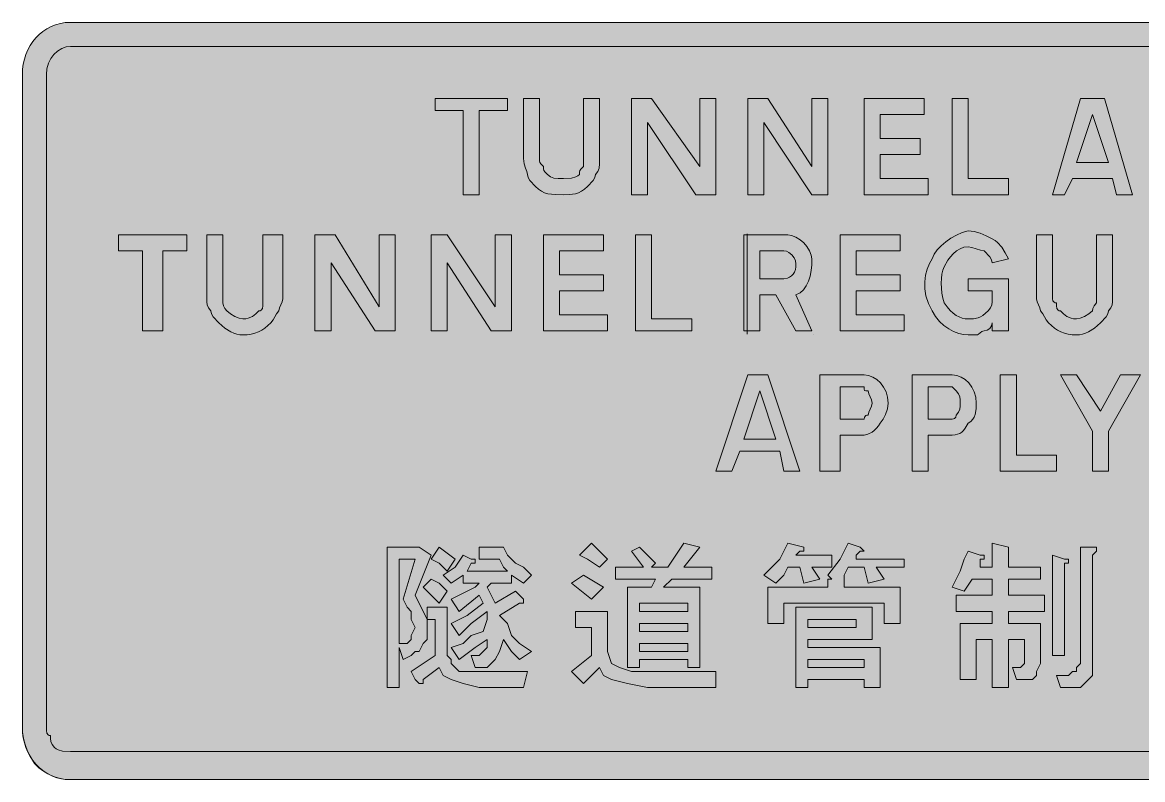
# Model space of a CAD drawing. Header units: metres. Extents: x 12 to 555, y 23 to 250.
# Drawn here: x 12.3 to 347.7, y 22.8 to 249.6 of the extents above; entities that cross this region are included whole.
import ezdxf

# ---------------------------------------------------------------- set-up
doc = ezdxf.new("R2010")
doc.units = ezdxf.units.M
for name, color, linetype, true_color in [('FILL_BLUE_0000FF', 7, 'Continuous', 0x0000ff), ('FILL_WHITE_FFFFFF', 7, 'Continuous', 0xffffff), ('STROKE_BLUE_0000FF', 7, 'Continuous', 0x0000ff), ('STROKE_WHITE_FFFFFF', 7, 'Continuous', 0xffffff)]:
    doc.layers.add(name, color=color, linetype=linetype, true_color=true_color)

msp = doc.modelspace()

# ---------------------------------------------------------------- hatches: boundary and pattern name
at = {"layer": 'FILL_BLUE_0000FF', "true_color": 0x0000ff}
h = msp.add_hatch(color=7, dxfattribs=at)
h.dxf.hatch_style = 1
h.paths.add_polyline_path([(539.07, 242.4), (539.92, 242.35), (540.66, 242.19), (541.92, 241.65), (542.95, 240.88), (543.87, 240), (545.26, 238.39), (545.68, 237.68), (545.97, 237), (546.23, 235.61), (546.27, 234), (546.27, 38.4), (546.27, 36), (546.06, 35.1), (545.52, 34.2), (543.87, 32.4), (543.12, 31.8), (542.35, 31.39), (541.47, 31.2), (539.07, 31.2), (26.67, 31.2), (24.27, 31.35), (22.96, 31.71), (22.37, 32), (21.87, 32.4), (21.18, 33.3), (20.82, 34.2), (20.69, 35.1), (20.67, 36), (20.27, 36.05), (19.98, 36.21), (19.62, 36.75), (19.49, 37.52), (19.47, 38.4), (19.47, 234), (19.63, 235.74), (20.09, 237.34), (20.8, 238.77), (21.72, 240), (22.81, 241.01), (24.03, 241.76), (25.33, 242.24), (26.67, 242.4), (539.07, 242.4)])
at = {"layer": 'FILL_WHITE_FFFFFF', "true_color": 0xffffff}
h = msp.add_hatch(color=7, dxfattribs=at)
h.dxf.hatch_style = 1
h.paths.add_polyline_path([(539.07, 249.6), (540.42, 249.54), (541.77, 249.36), (543.12, 249.03), (544.47, 248.55), (545.82, 247.9), (547.17, 247.07), (548.52, 246.04), (549.87, 244.8), (551.11, 243.79), (552.14, 242.61), (552.97, 241.28), (553.62, 239.85), (554.1, 238.37), (554.43, 236.87), (554.61, 235.4), (554.67, 234), (554.67, 38.4), (554.65, 36.79), (554.52, 35.4), (554.16, 34.01), (553.47, 32.4), (552.57, 31.31), (551.67, 30), (550.77, 28.69), (549.87, 27.6), (548.78, 26.7), (547.47, 25.8), (546.16, 24.9), (545.07, 24), (543.29, 23.31), (541.62, 22.95), (539.07, 22.8), (26.67, 22.8), (25.32, 22.86), (23.97, 23.04), (22.62, 23.37), (21.27, 23.85), (19.92, 24.5), (18.57, 25.33), (17.22, 26.36), (15.87, 27.6), (14.3, 30.3), (13.68, 31.65), (13.17, 33), (12.78, 34.35), (12.5, 35.7), (12.33, 37.05), (12.27, 38.4), (12.27, 234), (12.34, 235.56), (12.54, 237.08), (12.88, 238.56), (13.34, 239.98), (13.92, 241.34), (14.61, 242.63), (15.41, 243.83), (16.32, 244.95), (17.32, 245.97), (18.42, 246.88), (19.61, 247.67), (20.88, 248.34), (22.22, 248.88), (23.64, 249.27), (25.12, 249.52), (26.67, 249.6), (539.07, 249.6)])
h = msp.add_hatch(color=7, dxfattribs=at)
h.dxf.hatch_style = 1
h.paths.add_polyline_path([(157.47, 223.2), (149.07, 223.2), (149.07, 198), (144.27, 198), (144.27, 223.2), (135.87, 223.2), (135.87, 226.8), (157.47, 226.8), (157.47, 223.2)])
h = msp.add_hatch(color=7, dxfattribs=at)
h.dxf.hatch_style = 1
h.paths.add_polyline_path([(167.07, 208.8), (167.09, 208.09), (167.22, 207.6), (167.58, 207.11), (168.27, 206.4), (168.29, 205.69), (168.42, 205.2), (168.78, 204.71), (169.47, 204), (170.39, 203.31), (171.42, 202.95), (172.68, 202.82), (174.27, 202.8), (176.67, 202.95), (177.98, 203.31), (178.57, 203.6), (179.07, 204), (179.09, 204.71), (179.22, 205.2), (179.58, 205.69), (180.27, 206.4), (180.27, 208.8), (180.27, 226.8), (185.07, 226.8), (185.07, 208.8), (185.05, 207.21), (184.92, 205.95), (184.56, 204.92), (183.87, 204), (183.66, 203.1), (183.12, 202.2), (181.47, 200.4), (180.57, 199.61), (179.67, 199.01), (178.77, 198.59), (177.87, 198.3), (176.07, 198.04), (174.27, 198), (171.78, 198.04), (169.62, 198.3), (168.63, 198.59), (167.69, 199.01), (166.77, 199.61), (165.87, 200.4), (164.22, 202.2), (163.68, 203.1), (163.47, 204), (163.28, 204.92), (162.87, 205.95), (162.46, 207.21), (162.27, 208.8), (162.27, 226.8), (167.07, 226.8), (167.07, 208.8)])
h = msp.add_hatch(color=7, dxfattribs=at)
h.dxf.hatch_style = 1
h.paths.add_polyline_path([(199.47, 219.6), (199.47, 198), (194.67, 198), (194.67, 226.8), (200.67, 226.8), (215.07, 206.4), (215.07, 226.8), (219.87, 226.8), (219.87, 198), (213.87, 198), (199.47, 219.6)])
h = msp.add_hatch(color=7, dxfattribs=at)
h.dxf.hatch_style = 1
h.paths.add_polyline_path([(234.27, 219.6), (234.27, 198), (229.47, 198), (229.47, 226.8), (235.47, 226.8), (248.67, 206.4), (248.67, 226.8), (253.47, 226.8), (253.47, 198), (248.67, 198), (234.27, 219.6)])
h = msp.add_hatch(color=7, dxfattribs=at)
h.dxf.hatch_style = 1
h.paths.add_polyline_path([(264.27, 226.8), (282.27, 226.8), (282.27, 222), (269.07, 222), (269.07, 214.8), (281.07, 214.8), (281.07, 210), (269.07, 210), (269.07, 202.8), (283.47, 202.8), (283.47, 198), (264.27, 198), (264.27, 226.8)])
h = msp.add_hatch(color=7, dxfattribs=at)
h.dxf.hatch_style = 1
h.paths.add_polyline_path([(290.67, 226.8), (295.47, 226.8), (295.47, 202.8), (307.47, 202.8), (307.47, 198), (290.67, 198), (290.67, 226.8)])
h = msp.add_hatch(color=7, dxfattribs=at)
h.dxf.hatch_style = 1
h.paths.add_polyline_path([(344.67, 198), (339.87, 198), (338.67, 202.8), (326.67, 202.8), (324.27, 198), (320.67, 198), (329.07, 226.8), (336.27, 226.8), (344.67, 198)])
h.paths.add_polyline_path([(327.87, 207.6), (337.47, 207.6), (332.67, 222), (327.87, 207.6)], flags=16)
h = msp.add_hatch(color=7, dxfattribs=at)
h.dxf.hatch_style = 1
h.paths.add_polyline_path([(61.47, 181.2), (54.27, 181.2), (54.27, 157.2), (48.27, 157.2), (48.27, 181.2), (41.07, 181.2), (41.07, 186), (61.47, 186), (61.47, 181.2)])
h = msp.add_hatch(color=7, dxfattribs=at)
h.dxf.hatch_style = 1
h.paths.add_polyline_path([(72.27, 166.8), (72.27, 165.6), (72.46, 164.72), (72.87, 163.95), (73.47, 163.2), (74.56, 162.32), (75.87, 161.55), (77.18, 161.01), (78.27, 160.8), (79.12, 160.85), (79.86, 161.01), (81.12, 161.55), (82.15, 162.32), (83.07, 163.2), (83.47, 163.25), (83.76, 163.41), (84.12, 163.95), (84.25, 164.72), (84.27, 165.6), (84.27, 166.8), (84.27, 186), (90.27, 186), (90.27, 166.8), (90.08, 165.9), (89.67, 165), (89.26, 164.1), (89.07, 163.2), (88.36, 162.3), (87.87, 161.4), (87.38, 160.5), (86.67, 159.6), (84.85, 158.02), (83.91, 157.41), (82.92, 156.9), (81.88, 156.51), (80.76, 156.22), (79.57, 156.06), (78.27, 156), (77.37, 156.06), (76.47, 156.22), (75.57, 156.51), (74.67, 156.9), (72.87, 158.02), (71.07, 159.6), (69.42, 161.4), (68.88, 162.3), (68.67, 163.2), (67.98, 164.1), (67.62, 165), (67.49, 165.9), (67.47, 166.8), (67.47, 186), (72.27, 186), (72.27, 166.8)])
h = msp.add_hatch(color=7, dxfattribs=at)
h.dxf.hatch_style = 1
h.paths.add_polyline_path([(104.67, 177.6), (104.67, 157.2), (99.87, 157.2), (99.87, 186), (105.87, 186), (119.07, 164.4), (119.07, 186), (123.87, 186), (123.87, 157.2), (117.87, 157.2), (104.67, 177.6)])
h = msp.add_hatch(color=7, dxfattribs=at)
h.dxf.hatch_style = 1
h.paths.add_polyline_path([(139.47, 177.6), (139.47, 157.2), (134.67, 157.2), (134.67, 186), (139.47, 186), (153.87, 164.4), (153.87, 186), (158.67, 186), (158.67, 157.2), (152.67, 157.2), (139.47, 177.6)])
h = msp.add_hatch(color=7, dxfattribs=at)
h.dxf.hatch_style = 1
h.paths.add_polyline_path([(168.27, 186), (186.27, 186), (186.27, 181.2), (173.07, 181.2), (173.07, 174), (186.27, 174), (186.27, 169.2), (173.07, 169.2), (173.07, 162), (187.47, 162), (187.47, 157.2), (168.27, 157.2), (168.27, 186)])
h = msp.add_hatch(color=7, dxfattribs=at)
h.dxf.hatch_style = 1
h.paths.add_polyline_path([(195.87, 186), (200.67, 186), (200.67, 160.8), (212.67, 160.8), (212.67, 157.2), (195.87, 157.2), (195.87, 186)])
h = msp.add_hatch(color=7, dxfattribs=at)
h.dxf.hatch_style = 1
h.paths.add_polyline_path([(237.87, 168), (233.07, 168), (233.07, 157.2), (228.27, 157.2), (228.27, 186), (241.47, 186), (242.56, 185.79), (243.87, 185.25), (245.18, 184.48), (246.27, 183.6), (247.15, 182.51), (247.92, 181.2), (248.46, 179.89), (248.67, 178.8), (248.61, 177.01), (248.43, 175.26), (248.1, 173.59), (247.62, 172.05), (246.97, 170.68), (246.14, 169.52), (245.11, 168.61), (243.87, 168), (248.67, 157.2), (243.87, 157.2), (237.87, 168)])
h.paths.add_polyline_path([(241.34, 173.02), (241.94, 173.31), (242.52, 173.7), (243.05, 174.21), (243.48, 174.82), (243.76, 175.56), (243.87, 176.4), (243.85, 177.3), (243.72, 178.2), (243.36, 179.1), (242.67, 180), (241.79, 180.69), (241.02, 181.05), (240.27, 181.2), (233.07, 181.2), (233.07, 172.8), (240.27, 172.8), (241.34, 173.02)], flags=16)
h = msp.add_hatch(color=7, dxfattribs=at)
h.dxf.hatch_style = 1
h.paths.add_polyline_path([(257.07, 186), (275.07, 186), (275.07, 181.2), (261.87, 181.2), (261.87, 174), (275.07, 174), (275.07, 169.2), (261.87, 169.2), (261.87, 162), (276.27, 162), (276.27, 157.2), (257.07, 157.2), (257.07, 186)])
h = msp.add_hatch(color=7, dxfattribs=at)
h.dxf.hatch_style = 1
h.paths.add_polyline_path([(302.67, 177.6), (302.46, 178.5), (301.92, 179.4), (300.27, 181.2), (299.18, 181.39), (297.87, 181.8), (296.56, 182.21), (295.47, 182.4), (294.18, 182.24), (293, 181.8), (291.93, 181.13), (290.97, 180.3), (290.13, 179.35), (289.4, 178.35), (288.27, 176.4), (287.88, 175.39), (287.6, 174.21), (287.43, 172.88), (287.37, 171.45), (287.43, 169.97), (287.6, 168.47), (287.88, 167), (288.27, 165.6), (289.17, 164.36), (290.07, 163.33), (290.97, 162.5), (291.87, 161.85), (292.77, 161.37), (293.67, 161.04), (294.57, 160.86), (295.47, 160.8), (297.08, 160.84), (298.47, 161.1), (299.15, 161.39), (299.86, 161.81), (301.47, 163.2), (302.16, 164.1), (302.52, 165), (302.65, 165.9), (302.67, 166.8), (302.67, 169.2), (295.47, 169.2), (295.47, 172.8), (307.47, 172.8), (307.47, 157.2), (302.67, 157.2), (302.67, 159.6), (302.46, 158.72), (301.92, 157.95), (301.15, 157.41), (300.27, 157.2), (299.87, 157.15), (299.56, 157.01), (299.07, 156.6), (298.58, 156.19), (298.27, 156.05), (297.87, 156), (295.47, 156), (294.07, 156.11), (292.6, 156.45), (291.1, 157.01), (289.62, 157.8), (288.19, 158.81), (286.86, 160.05), (285.68, 161.51), (284.67, 163.2), (283.54, 165.45), (282.81, 167.66), (282.46, 169.82), (282.42, 171.9), (282.67, 173.86), (283.15, 175.69), (283.83, 177.34), (284.67, 178.8), (285.28, 180.15), (286.19, 181.46), (287.35, 182.72), (288.72, 183.9), (290.26, 184.96), (291.93, 185.89), (293.68, 186.64), (295.47, 187.2), (297.27, 186.99), (299.07, 186.45), (300.87, 185.68), (302.67, 184.8), (303.52, 184.3), (304.26, 183.69), (305.52, 182.25), (306.55, 180.58), (307.47, 178.8), (302.67, 177.6)])
h = msp.add_hatch(color=7, dxfattribs=at)
h.dxf.hatch_style = 1
h.paths.add_polyline_path([(320.67, 166.8), (320.82, 166.2), (321.18, 165.79), (321.47, 165.65), (321.87, 165.6), (321.89, 164.72), (322.02, 163.95), (322.38, 163.41), (322.67, 163.25), (323.07, 163.2), (323.99, 162.32), (325.02, 161.55), (326.28, 161.01), (327.02, 160.85), (327.87, 160.8), (328.96, 161.01), (330.27, 161.55), (331.58, 162.32), (332.67, 163.2), (332.82, 163.95), (333.18, 164.72), (333.87, 165.6), (333.87, 166.8), (333.87, 186), (338.67, 186), (338.67, 166.8), (338.65, 165.9), (338.52, 165), (338.16, 164.1), (337.47, 163.2), (337.26, 162.3), (336.72, 161.4), (335.07, 159.6), (333.27, 158.02), (331.47, 156.9), (330.57, 156.51), (329.67, 156.22), (328.77, 156.06), (327.87, 156), (326.57, 156.06), (325.38, 156.22), (324.26, 156.51), (323.22, 156.9), (322.23, 157.41), (321.29, 158.02), (319.47, 159.6), (318.76, 160.5), (318.27, 161.4), (317.78, 162.3), (317.07, 163.2), (316.88, 164.1), (316.47, 165), (316.06, 165.9), (315.87, 166.8), (315.87, 186), (320.67, 186), (320.67, 166.8)])
h = msp.add_hatch(color=7, dxfattribs=at)
h.dxf.hatch_style = 1
h.paths.add_polyline_path([(245.07, 115.2), (240.27, 115.2), (239.07, 121.2), (227.07, 121.2), (224.67, 115.2), (219.87, 115.2), (229.47, 144), (235.47, 144), (245.07, 115.2)])
h.paths.add_polyline_path([(228.27, 124.8), (237.87, 124.8), (233.07, 139.2), (228.27, 124.8)], flags=16)
h = msp.add_hatch(color=7, dxfattribs=at)
h.dxf.hatch_style = 1
h.paths.add_polyline_path([(266.91, 143.36), (268.13, 142.61), (269.22, 141.6), (270.14, 140.37), (270.85, 138.94), (271.31, 137.34), (271.47, 135.6), (271.26, 133.82), (270.72, 132.15), (269.95, 130.71), (269.07, 129.6), (268.57, 128.76), (267.98, 128.02), (267.34, 127.41), (266.67, 126.9), (265.36, 126.22), (264.27, 126), (257.07, 126), (257.07, 115.2), (251.07, 115.2), (251.07, 144), (264.27, 144), (265.61, 143.84), (266.91, 143.36)])
h.paths.add_polyline_path([(263.07, 130.8), (264.27, 130.8), (264.42, 131.4), (264.78, 131.81), (265.07, 131.95), (265.47, 132), (265.66, 132.9), (266.07, 133.8), (266.48, 134.7), (266.67, 135.6), (266.48, 136.5), (266.07, 137.4), (265.66, 138.3), (265.47, 139.2), (264.78, 139.22), (264.42, 139.35), (264.29, 139.71), (264.27, 140.4), (263.07, 140.4), (257.07, 140.4), (257.07, 130.8), (263.07, 130.8)], flags=16)
h = msp.add_hatch(color=7, dxfattribs=at)
h.dxf.hatch_style = 1
h.paths.add_polyline_path([(293.31, 143.36), (294.53, 142.61), (295.62, 141.6), (296.54, 140.37), (297.25, 138.94), (297.71, 137.34), (297.87, 135.6), (297.83, 133.82), (297.57, 132.15), (297.28, 131.39), (296.86, 130.71), (296.26, 130.1), (295.47, 129.6), (294.55, 128.02), (294.06, 127.41), (293.52, 126.9), (292.93, 126.51), (292.26, 126.22), (291.52, 126.06), (290.67, 126), (283.47, 126), (283.47, 115.2), (278.67, 115.2), (278.67, 144), (290.67, 144), (292.01, 143.84), (293.31, 143.36)])
h.paths.add_polyline_path([(289.47, 130.8), (290.67, 130.8), (291.07, 130.85), (291.36, 130.99), (291.72, 131.4), (291.87, 132), (292.56, 132.9), (292.92, 133.8), (293.05, 134.7), (293.07, 135.6), (293.05, 136.5), (292.92, 137.4), (292.56, 138.3), (291.87, 139.2), (290.67, 140.4), (289.47, 140.4), (283.47, 140.4), (283.47, 130.8), (289.47, 130.8)], flags=16)
h = msp.add_hatch(color=7, dxfattribs=at)
h.dxf.hatch_style = 1
h.paths.add_polyline_path([(305.07, 144), (309.87, 144), (309.87, 120), (321.87, 120), (321.87, 115.2), (305.07, 115.2), (305.07, 144)])
h = msp.add_hatch(color=7, dxfattribs=at)
h.dxf.hatch_style = 1
h.paths.add_polyline_path([(327.87, 144), (335.07, 133.2), (341.07, 144), (347.07, 144), (337.47, 127.2), (337.47, 115.2), (332.67, 115.2), (332.67, 127.2), (323.07, 144), (327.87, 144)])
h = msp.add_hatch(color=7, dxfattribs=at)
h.dxf.hatch_style = 1
h.paths.add_polyline_path([(132.27, 63.6), (131.07, 61.2), (129.87, 61.2), (128.67, 60), (126.27, 58.8), (125.07, 62.4), (125.07, 50.4), (121.47, 50.4), (121.47, 92.4), (131.07, 92.4), (134.67, 90), (129.87, 78), (133.47, 70.8), (133.47, 68.4), (133.47, 66), (133.47, 64.8), (132.27, 63.6)])
h.paths.add_polyline_path([(127.47, 63.6), (128.67, 64.8), (128.67, 66), (129.87, 68.4), (128.67, 70.8), (128.67, 73.2), (127.47, 74.4), (126.27, 76.8), (129.87, 88.8), (125.07, 88.8), (125.07, 63.6), (127.47, 63.6)], flags=16)
h = msp.add_hatch(color=7, dxfattribs=at)
h.dxf.hatch_style = 1
h.paths.add_polyline_path([(137.07, 87.6), (134.67, 88.8), (137.07, 92.4), (141.87, 88.8), (139.47, 85.2), (137.07, 87.6)])
h = msp.add_hatch(color=7, dxfattribs=at)
h.dxf.hatch_style = 1
h.paths.add_polyline_path([(141.87, 86.4), (144.27, 90), (146.67, 88.8), (147.87, 88.8), (147.87, 87.6), (146.67, 87.6), (145.47, 85.2), (157.47, 85.2), (156.27, 86.4), (155.07, 88.8), (149.07, 88.8), (149.07, 92.4), (156.27, 92.4), (157.47, 90), (159.87, 87.6), (162.27, 86.4), (164.67, 84), (162.27, 81.6), (158.67, 84), (158.67, 81.6), (152.67, 81.6), (151.47, 80.4), (153.87, 75.6), (159.87, 79.2), (162.27, 76.8), (162.27, 75.6), (161.07, 75.6), (155.07, 72), (157.47, 69.6), (158.67, 66), (161.07, 63.6), (164.67, 61.2), (161.07, 58.8), (158.67, 61.2), (156.27, 64.8), (155.07, 61.2), (153.87, 58.8), (151.47, 56.4), (147.87, 56.4), (146.67, 60), (149.07, 60), (150.27, 61.2), (151.47, 62.4), (151.47, 64.8), (147.87, 62.4), (143.07, 58.8), (140.67, 62.4), (144.27, 63.6), (146.67, 66), (150.27, 67.2), (151.47, 70.8), (151.47, 73.2), (146.67, 69.6), (143.07, 66), (140.67, 69.6), (145.47, 72), (150.27, 75.6), (149.07, 78), (143.07, 73.2), (140.67, 76.8), (143.07, 78), (145.47, 79.2), (147.87, 80.4), (149.07, 81.6), (144.27, 81.6), (144.27, 84), (140.67, 81.6), (138.27, 84), (141.87, 86.4)])
h = msp.add_hatch(color=7, dxfattribs=at)
h.dxf.hatch_style = 1
h.paths.add_polyline_path([(185.07, 91.2), (187.47, 88.8), (185.07, 86.4), (181.47, 88.8), (179.07, 90), (182.67, 93.6), (185.07, 91.2)])
h = msp.add_hatch(color=7, dxfattribs=at)
h.dxf.hatch_style = 1
h.paths.add_polyline_path([(210.27, 93.6), (215.07, 92.4), (210.27, 86.4), (218.67, 86.4), (218.67, 82.8), (206.67, 82.8), (204.27, 80.4), (215.07, 80.4), (215.07, 56.4), (211.47, 56.4), (211.47, 58.8), (197.07, 58.8), (197.07, 56.4), (193.47, 56.4), (193.47, 80.4), (200.67, 80.4), (201.87, 82.8), (189.87, 82.8), (189.87, 86.4), (198.27, 86.4), (194.67, 91.2), (197.07, 92.4), (201.87, 87.6), (200.67, 86.4), (205.47, 86.4), (210.27, 93.6)])
h.paths.add_polyline_path([(197.07, 61.2), (211.47, 61.2), (211.47, 63.6), (197.07, 63.6), (197.07, 61.2)], flags=16)
h.paths.add_polyline_path([(197.07, 69.6), (197.07, 67.2), (211.47, 67.2), (211.47, 69.6), (197.07, 69.6)], flags=16)
h.paths.add_polyline_path([(211.47, 75.6), (197.07, 75.6), (197.07, 73.2), (211.47, 73.2), (211.47, 75.6)], flags=16)
h = msp.add_hatch(color=7, dxfattribs=at)
h.dxf.hatch_style = 1
h.paths.add_polyline_path([(239.07, 88.8), (241.47, 93.6), (246.27, 92.4), (246.27, 91.2), (245.07, 91.2), (243.87, 90), (254.67, 90), (254.67, 86.4), (248.67, 86.4), (251.07, 82.8), (246.27, 81.6), (245.07, 86.4), (241.47, 86.4), (240.27, 84), (237.87, 81.6), (234.27, 84), (239.07, 88.8)])
h = msp.add_hatch(color=7, dxfattribs=at)
h.dxf.hatch_style = 1
h.paths.add_polyline_path([(257.07, 88.8), (259.47, 93.6), (263.07, 92.4), (264.27, 91.2), (263.07, 91.2), (261.87, 90), (261.87, 88.8), (276.27, 88.8), (276.27, 86.4), (267.87, 86.4), (270.27, 82.8), (265.47, 81.6), (264.27, 86.4), (259.47, 86.4), (258.27, 84), (258.27, 82.8), (258.27, 81.6), (258.27, 80.4), (275.07, 80.4), (275.07, 69.6), (270.27, 69.6), (270.27, 75.6), (240.27, 75.6), (240.27, 69.6), (235.47, 69.6), (235.47, 80.4), (253.47, 80.4), (253.47, 82.8), (254.67, 82.8), (253.47, 84), (257.07, 88.8)])
h = msp.add_hatch(color=7, dxfattribs=at)
h.dxf.hatch_style = 1
h.paths.add_polyline_path([(291.87, 82.8), (293.07, 85.2), (294.27, 88.8), (295.47, 91.2), (299.07, 90), (300.27, 90), (300.27, 88.8), (299.07, 88.8), (299.07, 86.4), (302.67, 86.4), (302.67, 93.6), (307.47, 92.4), (307.47, 91.2), (307.47, 86.4), (317.07, 86.4), (317.07, 82.8), (307.47, 82.8), (307.47, 78), (318.27, 78), (318.27, 73.2), (307.47, 73.2), (307.47, 69.6), (317.07, 69.6), (317.07, 57.6), (315.87, 55.2), (315.87, 54), (314.67, 52.8), (313.47, 52.8), (309.87, 52.8), (308.67, 56.4), (311.07, 56.4), (312.27, 57.6), (312.27, 58.8), (312.27, 64.8), (307.47, 64.8), (307.47, 50.4), (302.67, 50.4), (302.67, 64.8), (297.87, 64.8), (297.87, 52.8), (293.07, 52.8), (293.07, 69.6), (302.67, 69.6), (302.67, 73.2), (291.87, 73.2), (291.87, 78), (302.67, 78), (302.67, 82.8), (296.67, 82.8), (294.27, 79.2), (290.67, 80.4), (291.87, 82.8)])
h = msp.add_hatch(color=7, dxfattribs=at)
h.dxf.hatch_style = 1
h.paths.add_polyline_path([(332.67, 92.4), (333.87, 92.4), (333.87, 91.2), (332.67, 90), (332.67, 56.4), (332.67, 54), (331.47, 52.8), (330.27, 51.6), (329.07, 50.4), (323.07, 50.4), (321.87, 54), (325.47, 54), (326.67, 55.2), (327.87, 55.2), (327.87, 56.4), (329.07, 57.6), (329.07, 92.4), (332.67, 92.4)])
h = msp.add_hatch(color=7, dxfattribs=at)
h.dxf.hatch_style = 1
h.paths.add_polyline_path([(324.27, 88.8), (325.47, 88.8), (325.47, 87.6), (324.27, 87.6), (324.27, 60), (320.67, 60), (320.67, 90), (324.27, 88.8)])
h = msp.add_hatch(color=7, dxfattribs=at)
h.dxf.hatch_style = 1
h.paths.add_polyline_path([(186.27, 80.4), (182.67, 76.8), (176.67, 81.6), (180.27, 84), (186.27, 80.4)])
h = msp.add_hatch(color=7, dxfattribs=at)
h.dxf.hatch_style = 1
h.paths.add_polyline_path([(132.27, 80.4), (134.67, 82.8), (137.07, 81.6), (139.47, 79.2), (137.07, 75.6), (132.27, 80.4)])
h = msp.add_hatch(color=7, dxfattribs=at)
h.dxf.hatch_style = 1
h.paths.add_polyline_path([(139.47, 60), (140.67, 58.8), (140.67, 57.6), (141.87, 56.4), (143.07, 55.2), (144.27, 55.2), (146.67, 55.2), (147.87, 55.2), (163.47, 55.2), (162.27, 50.4), (149.07, 50.4), (144.27, 51.6), (140.67, 52.8), (138.27, 54), (137.07, 56.4), (132.27, 52.8), (132.27, 51.6), (131.07, 51.6), (129.87, 52.8), (128.67, 55.2), (135.87, 60), (135.87, 70.8), (133.47, 70.8), (133.47, 74.4), (139.47, 74.4), (139.47, 62.4), (139.47, 60)])
h = msp.add_hatch(color=7, dxfattribs=at)
h.dxf.hatch_style = 1
h.paths.add_polyline_path([(247.47, 64.8), (247.47, 62.4), (269.07, 62.4), (269.07, 50.4), (264.27, 50.4), (264.27, 52.8), (247.47, 52.8), (247.47, 50.4), (243.87, 50.4), (243.87, 74.4), (266.67, 74.4), (266.67, 64.8), (247.47, 64.8)])
h.paths.add_polyline_path([(247.47, 70.8), (247.47, 68.4), (261.87, 68.4), (261.87, 70.8), (247.47, 70.8)], flags=16)
h.paths.add_polyline_path([(264.27, 58.8), (247.47, 58.8), (247.47, 56.4), (264.27, 56.4), (264.27, 58.8)], flags=16)
h = msp.add_hatch(color=7, dxfattribs=at)
h.dxf.hatch_style = 1
h.paths.add_polyline_path([(187.47, 73.2), (187.47, 61.2), (188.67, 57.6), (191.07, 56.4), (194.67, 55.2), (200.67, 55.2), (219.87, 55.2), (219.87, 50.4), (199.47, 50.4), (193.47, 51.6), (188.67, 52.8), (186.27, 54), (185.07, 56.4), (180.27, 51.6), (176.67, 55.2), (182.67, 60), (182.67, 68.4), (177.87, 68.4), (177.87, 73.2), (187.47, 73.2)])

# ---------------------------------------------------------------- linework, layer by layer
at = {"layer": 'FILL_BLUE_0000FF', "lineweight": 0, "true_color": 0x0000ff}
msp.add_lwpolyline([(539.07, 31.2), (26.67, 31.2), (24.27, 31.35), (22.96, 31.71), (22.37, 32), (21.87, 32.4), (21.18, 33.3), (20.82, 34.2), (20.69, 35.1), (20.67, 36), (20.27, 36.05), (19.98, 36.21), (19.62, 36.75), (19.49, 37.52), (19.47, 38.4), (19.47, 234), (19.63, 235.74), (20.09, 237.34), (20.8, 238.77), (21.72, 240), (22.81, 241.01), (24.03, 241.76), (25.33, 242.24), (26.67, 242.4), (539.07, 242.4)], dxfattribs=at)
at = {"layer": 'FILL_WHITE_FFFFFF', "lineweight": 0, "true_color": 0xffffff}
msp.add_lwpolyline([(539.07, 22.8), (26.67, 22.8), (25.32, 22.86), (23.97, 23.04), (22.62, 23.37), (21.27, 23.85), (19.92, 24.5), (18.57, 25.33), (17.22, 26.36), (15.87, 27.6), (14.3, 30.3), (13.68, 31.65), (13.17, 33), (12.78, 34.35), (12.5, 35.7), (12.33, 37.05), (12.27, 38.4), (12.27, 234), (12.34, 235.56), (12.54, 237.08), (12.88, 238.56), (13.34, 239.98), (13.92, 241.34), (14.61, 242.63), (15.41, 243.83), (16.32, 244.95), (17.32, 245.97), (18.42, 246.88), (19.61, 247.67), (20.88, 248.34), (22.22, 248.88), (23.64, 249.27), (25.12, 249.52), (26.67, 249.6), (539.07, 249.6)], dxfattribs=at)
for points in [[(157.47, 223.2), (149.07, 223.2), (149.07, 198), (144.27, 198), (144.27, 223.2), (135.87, 223.2), (135.87, 226.8), (157.47, 226.8)], [(167.07, 208.8), (167.09, 208.09), (167.22, 207.6), (167.58, 207.11), (168.27, 206.4), (168.29, 205.69), (168.42, 205.2), (168.78, 204.71), (169.47, 204), (170.39, 203.31), (171.42, 202.95), (172.68, 202.82), (174.27, 202.8), (176.67, 202.95), (177.98, 203.31), (178.57, 203.6), (179.07, 204), (179.09, 204.71), (179.22, 205.2), (179.58, 205.69), (180.27, 206.4), (180.27, 208.8), (180.27, 226.8), (185.07, 226.8), (185.07, 208.8), (185.05, 207.21), (184.92, 205.95), (184.56, 204.92), (183.87, 204), (183.66, 203.1), (183.12, 202.2), (181.47, 200.4), (180.57, 199.61), (179.67, 199.01), (178.77, 198.59), (177.87, 198.3), (176.07, 198.04), (174.27, 198), (171.78, 198.04), (169.62, 198.3), (168.63, 198.59), (167.69, 199.01), (166.77, 199.61), (165.87, 200.4), (164.22, 202.2), (163.68, 203.1), (163.47, 204), (163.28, 204.92), (162.87, 205.95), (162.46, 207.21), (162.27, 208.8), (162.27, 226.8), (167.07, 226.8)], [(199.47, 219.6), (199.47, 198), (194.67, 198), (194.67, 226.8), (200.67, 226.8), (215.07, 206.4), (215.07, 226.8), (219.87, 226.8), (219.87, 198), (213.87, 198)], [(234.27, 219.6), (234.27, 198), (229.47, 198), (229.47, 226.8), (235.47, 226.8), (248.67, 206.4), (248.67, 226.8), (253.47, 226.8), (253.47, 198), (248.67, 198)], [(264.27, 226.8), (282.27, 226.8), (282.27, 222), (269.07, 222), (269.07, 214.8), (281.07, 214.8), (281.07, 210), (269.07, 210), (269.07, 202.8), (283.47, 202.8), (283.47, 198), (264.27, 198)], [(290.67, 226.8), (295.47, 226.8), (295.47, 202.8), (307.47, 202.8), (307.47, 198), (290.67, 198)], [(344.67, 198), (339.87, 198), (338.67, 202.8), (326.67, 202.8), (324.27, 198), (320.67, 198), (329.07, 226.8), (336.27, 226.8)], [(327.87, 207.6), (337.47, 207.6), (332.67, 222)], [(61.47, 181.2), (54.27, 181.2), (54.27, 157.2), (48.27, 157.2), (48.27, 181.2), (41.07, 181.2), (41.07, 186), (61.47, 186)], [(72.27, 166.8), (72.27, 165.6), (72.46, 164.72), (72.87, 163.95), (73.47, 163.2), (74.56, 162.32), (75.87, 161.55), (77.18, 161.01), (78.27, 160.8), (79.12, 160.85), (79.86, 161.01), (81.12, 161.55), (82.15, 162.32), (83.07, 163.2), (83.47, 163.25), (83.76, 163.41), (84.12, 163.95), (84.25, 164.72), (84.27, 165.6), (84.27, 166.8), (84.27, 186), (90.27, 186), (90.27, 166.8), (90.08, 165.9), (89.67, 165), (89.26, 164.1), (89.07, 163.2), (88.36, 162.3), (87.87, 161.4), (87.38, 160.5), (86.67, 159.6), (84.85, 158.02), (83.91, 157.41), (82.92, 156.9), (81.88, 156.51), (80.76, 156.22), (79.57, 156.06), (78.27, 156), (77.37, 156.06), (76.47, 156.22), (75.57, 156.51), (74.67, 156.9), (72.87, 158.02), (71.07, 159.6), (69.42, 161.4), (68.88, 162.3), (68.67, 163.2), (67.98, 164.1), (67.62, 165), (67.49, 165.9), (67.47, 166.8), (67.47, 186), (72.27, 186)], [(104.67, 177.6), (104.67, 157.2), (99.87, 157.2), (99.87, 186), (105.87, 186), (119.07, 164.4), (119.07, 186), (123.87, 186), (123.87, 157.2), (117.87, 157.2)], [(139.47, 177.6), (139.47, 157.2), (134.67, 157.2), (134.67, 186), (139.47, 186), (153.87, 164.4), (153.87, 186), (158.67, 186), (158.67, 157.2), (152.67, 157.2)], [(168.27, 186), (186.27, 186), (186.27, 181.2), (173.07, 181.2), (173.07, 174), (186.27, 174), (186.27, 169.2), (173.07, 169.2), (173.07, 162), (187.47, 162), (187.47, 157.2), (168.27, 157.2)], [(195.87, 186), (200.67, 186), (200.67, 160.8), (212.67, 160.8), (212.67, 157.2), (195.87, 157.2)], [(237.87, 168), (233.07, 168), (233.07, 157.2), (228.27, 157.2), (228.27, 186), (241.47, 186), (242.56, 185.79), (243.87, 185.25), (245.18, 184.48), (246.27, 183.6), (247.15, 182.51), (247.92, 181.2), (248.46, 179.89), (248.67, 178.8), (248.61, 177.01), (248.43, 175.26), (248.1, 173.59), (247.62, 172.05), (246.97, 170.68), (246.14, 169.52), (245.11, 168.61), (243.87, 168), (248.67, 157.2), (243.87, 157.2)], [(257.07, 186), (275.07, 186), (275.07, 181.2), (261.87, 181.2), (261.87, 174), (275.07, 174), (275.07, 169.2), (261.87, 169.2), (261.87, 162), (276.27, 162), (276.27, 157.2), (257.07, 157.2)], [(302.67, 177.6), (302.46, 178.5), (301.92, 179.4), (300.27, 181.2), (299.18, 181.39), (297.87, 181.8), (296.56, 182.21), (295.47, 182.4), (294.18, 182.24), (293, 181.8), (291.93, 181.13), (290.97, 180.3), (290.13, 179.35), (289.4, 178.35), (288.27, 176.4), (287.88, 175.39), (287.6, 174.21), (287.43, 172.88), (287.37, 171.45), (287.43, 169.97), (287.6, 168.47), (287.88, 167), (288.27, 165.6), (289.17, 164.36), (290.07, 163.33), (290.97, 162.5), (291.87, 161.85), (292.77, 161.37), (293.67, 161.04), (294.57, 160.86), (295.47, 160.8), (297.08, 160.84), (298.47, 161.1), (299.15, 161.39), (299.86, 161.81), (301.47, 163.2), (302.16, 164.1), (302.52, 165), (302.65, 165.9), (302.67, 166.8), (302.67, 169.2), (295.47, 169.2), (295.47, 172.8), (307.47, 172.8), (307.47, 157.2), (302.67, 157.2), (302.67, 159.6), (302.46, 158.72), (301.92, 157.95), (301.15, 157.41), (300.27, 157.2), (299.87, 157.15), (299.56, 157.01), (299.07, 156.6), (298.58, 156.19), (298.27, 156.05), (297.87, 156), (295.47, 156), (294.07, 156.11), (292.6, 156.45), (291.1, 157.01), (289.62, 157.8), (288.19, 158.81), (286.86, 160.05), (285.68, 161.51), (284.67, 163.2), (283.54, 165.45), (282.81, 167.66), (282.46, 169.82), (282.42, 171.9), (282.67, 173.86), (283.15, 175.69), (283.83, 177.34), (284.67, 178.8), (285.28, 180.15), (286.19, 181.46), (287.35, 182.72), (288.72, 183.9), (290.26, 184.96), (291.93, 185.89), (293.68, 186.64), (295.47, 187.2), (297.27, 186.99), (299.07, 186.45), (300.87, 185.68), (302.67, 184.8), (303.52, 184.3), (304.26, 183.69), (305.52, 182.25), (306.55, 180.58), (307.47, 178.8)], [(320.67, 166.8), (320.82, 166.2), (321.18, 165.79), (321.47, 165.65), (321.87, 165.6), (321.89, 164.72), (322.02, 163.95), (322.38, 163.41), (322.67, 163.25), (323.07, 163.2), (323.99, 162.32), (325.02, 161.55), (326.28, 161.01), (327.02, 160.85), (327.87, 160.8), (328.96, 161.01), (330.27, 161.55), (331.58, 162.32), (332.67, 163.2), (332.82, 163.95), (333.18, 164.72), (333.87, 165.6), (333.87, 166.8), (333.87, 186), (338.67, 186), (338.67, 166.8), (338.65, 165.9), (338.52, 165), (338.16, 164.1), (337.47, 163.2), (337.26, 162.3), (336.72, 161.4), (335.07, 159.6), (333.27, 158.02), (331.47, 156.9), (330.57, 156.51), (329.67, 156.22), (328.77, 156.06), (327.87, 156), (326.57, 156.06), (325.38, 156.22), (324.26, 156.51), (323.22, 156.9), (322.23, 157.41), (321.29, 158.02), (319.47, 159.6), (318.76, 160.5), (318.27, 161.4), (317.78, 162.3), (317.07, 163.2), (316.88, 164.1), (316.47, 165), (316.06, 165.9), (315.87, 166.8), (315.87, 186), (320.67, 186)], [(241.34, 173.02), (241.94, 173.31), (242.52, 173.7), (243.05, 174.21), (243.48, 174.82), (243.76, 175.56), (243.87, 176.4), (243.85, 177.3), (243.72, 178.2), (243.36, 179.1), (242.67, 180), (241.79, 180.69), (241.02, 181.05), (240.27, 181.2), (233.07, 181.2), (233.07, 172.8), (240.27, 172.8)], [(245.07, 115.2), (240.27, 115.2), (239.07, 121.2), (227.07, 121.2), (224.67, 115.2), (219.87, 115.2), (229.47, 144), (235.47, 144)], [(266.91, 143.36), (268.13, 142.61), (269.22, 141.6), (270.14, 140.37), (270.85, 138.94), (271.31, 137.34), (271.47, 135.6), (271.26, 133.82), (270.72, 132.15), (269.95, 130.71), (269.07, 129.6), (268.57, 128.76), (267.98, 128.02), (267.34, 127.41), (266.67, 126.9), (265.36, 126.22), (264.27, 126), (257.07, 126), (257.07, 115.2), (251.07, 115.2), (251.07, 144), (264.27, 144), (265.61, 143.84)], [(293.31, 143.36), (294.53, 142.61), (295.62, 141.6), (296.54, 140.37), (297.25, 138.94), (297.71, 137.34), (297.87, 135.6), (297.83, 133.82), (297.57, 132.15), (297.28, 131.39), (296.86, 130.71), (296.26, 130.1), (295.47, 129.6), (294.55, 128.02), (294.06, 127.41), (293.52, 126.9), (292.93, 126.51), (292.26, 126.22), (291.52, 126.06), (290.67, 126), (283.47, 126), (283.47, 115.2), (278.67, 115.2), (278.67, 144), (290.67, 144), (292.01, 143.84)], [(305.07, 144), (309.87, 144), (309.87, 120), (321.87, 120), (321.87, 115.2), (305.07, 115.2)], [(327.87, 144), (335.07, 133.2), (341.07, 144), (347.07, 144), (337.47, 127.2), (337.47, 115.2), (332.67, 115.2), (332.67, 127.2), (323.07, 144)], [(228.27, 124.8), (237.87, 124.8), (233.07, 139.2)], [(263.07, 130.8), (264.27, 130.8), (264.42, 131.4), (264.78, 131.81), (265.07, 131.95), (265.47, 132), (265.66, 132.9), (266.07, 133.8), (266.48, 134.7), (266.67, 135.6), (266.48, 136.5), (266.07, 137.4), (265.66, 138.3), (265.47, 139.2), (264.78, 139.22), (264.42, 139.35), (264.29, 139.71), (264.27, 140.4), (263.07, 140.4), (257.07, 140.4), (257.07, 130.8)], [(289.47, 130.8), (290.67, 130.8), (291.07, 130.85), (291.36, 130.99), (291.72, 131.4), (291.87, 132), (292.56, 132.9), (292.92, 133.8), (293.05, 134.7), (293.07, 135.6), (293.05, 136.5), (292.92, 137.4), (292.56, 138.3), (291.87, 139.2), (290.67, 140.4), (289.47, 140.4), (283.47, 140.4), (283.47, 130.8)], [(132.27, 63.6), (131.07, 61.2), (129.87, 61.2), (128.67, 60), (126.27, 58.8), (125.07, 62.4), (125.07, 50.4), (121.47, 50.4), (121.47, 92.4), (131.07, 92.4), (134.67, 90), (129.87, 78), (133.47, 70.8), (133.47, 68.4), (133.47, 66), (133.47, 64.8)], [(137.07, 87.6), (134.67, 88.8), (137.07, 92.4), (141.87, 88.8), (139.47, 85.2)], [(141.87, 86.4), (144.27, 90), (146.67, 88.8), (147.87, 88.8), (147.87, 87.6), (146.67, 87.6), (145.47, 85.2), (157.47, 85.2), (156.27, 86.4), (155.07, 88.8), (149.07, 88.8), (149.07, 92.4), (156.27, 92.4), (157.47, 90), (159.87, 87.6), (162.27, 86.4), (164.67, 84), (162.27, 81.6), (158.67, 84), (158.67, 81.6), (152.67, 81.6), (151.47, 80.4), (153.87, 75.6), (159.87, 79.2), (162.27, 76.8), (162.27, 75.6), (161.07, 75.6), (155.07, 72), (157.47, 69.6), (158.67, 66), (161.07, 63.6), (164.67, 61.2), (161.07, 58.8), (158.67, 61.2), (156.27, 64.8), (155.07, 61.2), (153.87, 58.8), (151.47, 56.4), (147.87, 56.4), (146.67, 60), (149.07, 60), (150.27, 61.2), (151.47, 62.4), (151.47, 64.8), (147.87, 62.4), (143.07, 58.8), (140.67, 62.4), (144.27, 63.6), (146.67, 66), (150.27, 67.2), (151.47, 70.8), (151.47, 73.2), (146.67, 69.6), (143.07, 66), (140.67, 69.6), (145.47, 72), (150.27, 75.6), (149.07, 78), (143.07, 73.2), (140.67, 76.8), (143.07, 78), (145.47, 79.2), (147.87, 80.4), (149.07, 81.6), (144.27, 81.6), (144.27, 84), (140.67, 81.6), (138.27, 84)], [(185.07, 91.2), (187.47, 88.8), (185.07, 86.4), (181.47, 88.8), (179.07, 90), (182.67, 93.6)], [(210.27, 93.6), (215.07, 92.4), (210.27, 86.4), (218.67, 86.4), (218.67, 82.8), (206.67, 82.8), (204.27, 80.4), (215.07, 80.4), (215.07, 56.4), (211.47, 56.4), (211.47, 58.8), (197.07, 58.8), (197.07, 56.4), (193.47, 56.4), (193.47, 80.4), (200.67, 80.4), (201.87, 82.8), (189.87, 82.8), (189.87, 86.4), (198.27, 86.4), (194.67, 91.2), (197.07, 92.4), (201.87, 87.6), (200.67, 86.4), (205.47, 86.4)], [(239.07, 88.8), (241.47, 93.6), (246.27, 92.4), (246.27, 91.2), (245.07, 91.2), (243.87, 90), (254.67, 90), (254.67, 86.4), (248.67, 86.4), (251.07, 82.8), (246.27, 81.6), (245.07, 86.4), (241.47, 86.4), (240.27, 84), (237.87, 81.6), (234.27, 84)], [(257.07, 88.8), (259.47, 93.6), (263.07, 92.4), (264.27, 91.2), (263.07, 91.2), (261.87, 90), (261.87, 88.8), (276.27, 88.8), (276.27, 86.4), (267.87, 86.4), (270.27, 82.8), (265.47, 81.6), (264.27, 86.4), (259.47, 86.4), (258.27, 84), (258.27, 82.8), (258.27, 81.6), (258.27, 80.4), (275.07, 80.4), (275.07, 69.6), (270.27, 69.6), (270.27, 75.6), (240.27, 75.6), (240.27, 69.6), (235.47, 69.6), (235.47, 80.4), (253.47, 80.4), (253.47, 82.8), (254.67, 82.8), (253.47, 84)], [(291.87, 82.8), (293.07, 85.2), (294.27, 88.8), (295.47, 91.2), (299.07, 90), (300.27, 90), (300.27, 88.8), (299.07, 88.8), (299.07, 86.4), (302.67, 86.4), (302.67, 93.6), (307.47, 92.4), (307.47, 91.2), (307.47, 86.4), (317.07, 86.4), (317.07, 82.8), (307.47, 82.8), (307.47, 78), (318.27, 78), (318.27, 73.2), (307.47, 73.2), (307.47, 69.6), (317.07, 69.6), (317.07, 57.6), (315.87, 55.2), (315.87, 54), (314.67, 52.8), (313.47, 52.8), (309.87, 52.8), (308.67, 56.4), (311.07, 56.4), (312.27, 57.6), (312.27, 58.8), (312.27, 64.8), (307.47, 64.8), (307.47, 50.4), (302.67, 50.4), (302.67, 64.8), (297.87, 64.8), (297.87, 52.8), (293.07, 52.8), (293.07, 69.6), (302.67, 69.6), (302.67, 73.2), (291.87, 73.2), (291.87, 78), (302.67, 78), (302.67, 82.8), (296.67, 82.8), (294.27, 79.2), (290.67, 80.4)], [(332.67, 92.4), (333.87, 92.4), (333.87, 91.2), (332.67, 90), (332.67, 56.4), (332.67, 54), (331.47, 52.8), (330.27, 51.6), (329.07, 50.4), (323.07, 50.4), (321.87, 54), (325.47, 54), (326.67, 55.2), (327.87, 55.2), (327.87, 56.4), (329.07, 57.6), (329.07, 92.4)], [(127.47, 63.6), (128.67, 64.8), (128.67, 66), (129.87, 68.4), (128.67, 70.8), (128.67, 73.2), (127.47, 74.4), (126.27, 76.8), (129.87, 88.8), (125.07, 88.8), (125.07, 63.6)], [(324.27, 88.8), (325.47, 88.8), (325.47, 87.6), (324.27, 87.6), (324.27, 60), (320.67, 60), (320.67, 90)], [(186.27, 80.4), (182.67, 76.8), (176.67, 81.6), (180.27, 84)], [(132.27, 80.4), (134.67, 82.8), (137.07, 81.6), (139.47, 79.2), (137.07, 75.6)], [(139.47, 60), (140.67, 58.8), (140.67, 57.6), (141.87, 56.4), (143.07, 55.2), (144.27, 55.2), (146.67, 55.2), (147.87, 55.2), (163.47, 55.2), (162.27, 50.4), (149.07, 50.4), (144.27, 51.6), (140.67, 52.8), (138.27, 54), (137.07, 56.4), (132.27, 52.8), (132.27, 51.6), (131.07, 51.6), (129.87, 52.8), (128.67, 55.2), (135.87, 60), (135.87, 70.8), (133.47, 70.8), (133.47, 74.4), (139.47, 74.4), (139.47, 62.4)], [(211.47, 75.6), (197.07, 75.6), (197.07, 73.2), (211.47, 73.2)], [(247.47, 64.8), (247.47, 62.4), (269.07, 62.4), (269.07, 50.4), (264.27, 50.4), (264.27, 52.8), (247.47, 52.8), (247.47, 50.4), (243.87, 50.4), (243.87, 74.4), (266.67, 74.4), (266.67, 64.8)], [(187.47, 73.2), (187.47, 61.2), (188.67, 57.6), (191.07, 56.4), (194.67, 55.2), (200.67, 55.2), (219.87, 55.2), (219.87, 50.4), (199.47, 50.4), (193.47, 51.6), (188.67, 52.8), (186.27, 54), (185.07, 56.4), (180.27, 51.6), (176.67, 55.2), (182.67, 60), (182.67, 68.4), (177.87, 68.4), (177.87, 73.2)], [(247.47, 70.8), (247.47, 68.4), (261.87, 68.4), (261.87, 70.8)], [(197.07, 69.6), (197.07, 67.2), (211.47, 67.2), (211.47, 69.6)], [(197.07, 61.2), (211.47, 61.2), (211.47, 63.6), (197.07, 63.6)], [(264.27, 58.8), (247.47, 58.8), (247.47, 56.4), (264.27, 56.4)]]:
    msp.add_lwpolyline(points, close=True, dxfattribs=at)
at = {"layer": 'STROKE_BLUE_0000FF', "lineweight": 0, "true_color": 0x0000ff}
msp.add_lwpolyline([(539.07, 22.8), (26.67, 22.8), (25.12, 22.88), (23.64, 23.13), (22.22, 23.52), (20.88, 24.06), (19.61, 24.73), (18.42, 25.52), (17.32, 26.43), (16.32, 27.45), (15.41, 28.57), (14.61, 29.77), (13.92, 31.06), (13.34, 32.42), (12.88, 33.84), (12.54, 35.32), (12.34, 36.84), (12.27, 38.4), (12.27, 234), (12.34, 235.56), (12.54, 237.08), (12.88, 238.56), (13.34, 239.98), (13.92, 241.34), (14.61, 242.63), (15.41, 243.83), (16.32, 244.95), (17.32, 245.97), (18.42, 246.88), (19.61, 247.67), (20.88, 248.34), (22.22, 248.88), (23.64, 249.27), (25.12, 249.52), (26.67, 249.6), (539.07, 249.6)], dxfattribs=at)
at = {"layer": 'STROKE_WHITE_FFFFFF', "lineweight": 0, "true_color": 0xffffff}
for points in [[(229.27, 156.24), (229.27, 186.24)], [(249.27, 156.24), (249.27, 156.24)]]:
    msp.add_lwpolyline(points, dxfattribs=at)

doc.saveas('drawing.dxf')
